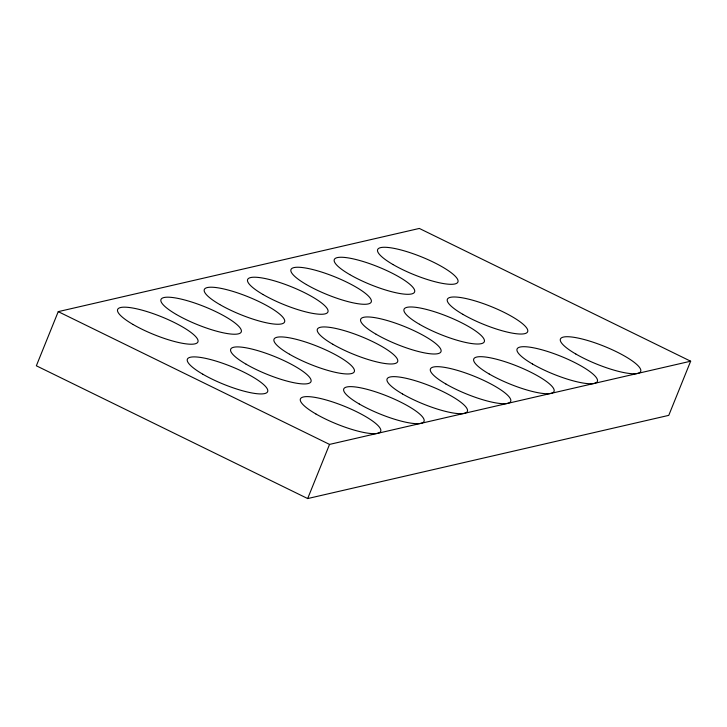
<?xml version="1.0" encoding="UTF-8"?>
<svg xmlns="http://www.w3.org/2000/svg" width="727" height="727" viewBox="0 0 727 727"><rect width="100%" height="100%" fill="white"/><g stroke="black" fill="none" stroke-linecap="round" stroke-linejoin="round"><path stroke-width="1.09" d="M58.233 311.638L36.35 365.79L307.666 498.558L668.767 415.362L690.65 361.21L419.334 228.442L58.233 311.638L329.54 444.406L690.65 361.21M307.666 498.558L329.54 444.406M315.836 413.927A43.275 9.66 22 0 0 380.475 431.756A43.275 9.66 22 0 0 325.378 399.75A43.275 9.66 22 0 0 315.836 413.927M359.174 403.939A43.275 9.66 22 0 0 423.805 421.778A43.275 9.66 22 0 0 368.707 389.763A43.275 9.66 22 0 0 359.174 403.939M402.504 393.952A43.275 9.66 22 0 0 467.143 411.791A43.275 9.66 22 0 0 412.045 379.776A43.275 9.66 22 0 0 402.504 393.952M445.842 383.974A43.275 9.66 22 0 0 510.472 401.804A43.275 9.66 22 0 0 455.375 369.798A43.275 9.66 22 0 0 445.842 383.974M489.171 373.987A43.275 9.66 22 0 0 553.81 391.826A43.275 9.66 22 0 0 498.704 359.81A43.275 9.66 22 0 0 489.171 373.987M532.5 364.009A43.275 9.66 22 0 0 597.14 381.839A43.275 9.66 22 0 0 542.042 349.832A43.275 9.66 22 0 0 532.5 364.009M575.839 354.022A43.275 9.66 22 0 0 640.469 371.86A43.275 9.66 22 0 0 585.371 339.845A43.275 9.66 22 0 0 575.839 354.022M263.056 294.526A43.275 9.66 22 0 0 327.695 312.365A43.275 9.66 22 0 0 272.598 280.349A43.275 9.66 22 0 0 263.056 294.526M306.394 284.548A43.275 9.66 22 0 0 371.024 302.377A43.275 9.66 22 0 0 315.927 270.371A43.275 9.66 22 0 0 306.394 284.548M419.452 324.278A43.275 9.66 22 0 0 484.082 342.108A43.275 9.66 22 0 0 428.985 310.102A43.275 9.66 22 0 0 419.452 324.278M462.781 314.291A43.275 9.66 22 0 0 527.42 332.13A43.275 9.66 22 0 0 472.314 300.115A43.275 9.66 22 0 0 462.781 314.291M246.117 364.209A43.275 9.66 22 0 0 310.756 382.048A43.275 9.66 22 0 0 255.65 350.032A43.275 9.66 22 0 0 246.117 364.209M289.446 354.222A43.275 9.66 22 0 0 354.085 372.06A43.275 9.66 22 0 0 298.988 340.045A43.275 9.66 22 0 0 289.446 354.222M332.784 344.244A43.275 9.66 22 0 0 397.415 362.073A43.275 9.66 22 0 0 342.317 330.067A43.275 9.66 22 0 0 332.784 344.244M376.113 334.256A43.275 9.66 22 0 0 440.753 352.095A43.275 9.66 22 0 0 385.655 320.08A43.275 9.66 22 0 0 376.113 334.256M133.059 324.478A43.275 9.66 22 0 0 197.699 342.317A43.275 9.66 22 0 0 142.601 310.302A43.275 9.66 22 0 0 133.059 324.478M349.723 274.561A43.275 9.66 22 0 0 414.363 292.399A43.275 9.66 22 0 0 359.265 260.384A43.275 9.66 22 0 0 349.723 274.561M393.062 264.573A43.275 9.66 22 0 0 457.692 282.412A43.275 9.66 22 0 0 402.594 250.397A43.275 9.66 22 0 0 393.062 264.573M202.788 374.196A43.275 9.66 22 0 0 267.418 392.026A43.275 9.66 22 0 0 212.32 360.019A43.275 9.66 22 0 0 202.788 374.196M176.397 314.491A43.275 9.66 22 0 0 241.028 332.33A43.275 9.66 22 0 0 185.93 300.315A43.275 9.66 22 0 0 176.397 314.491M219.727 304.513A43.275 9.66 22 0 0 284.366 322.343A43.275 9.66 22 0 0 229.259 290.337A43.275 9.66 22 0 0 219.727 304.513"/></g></svg>
